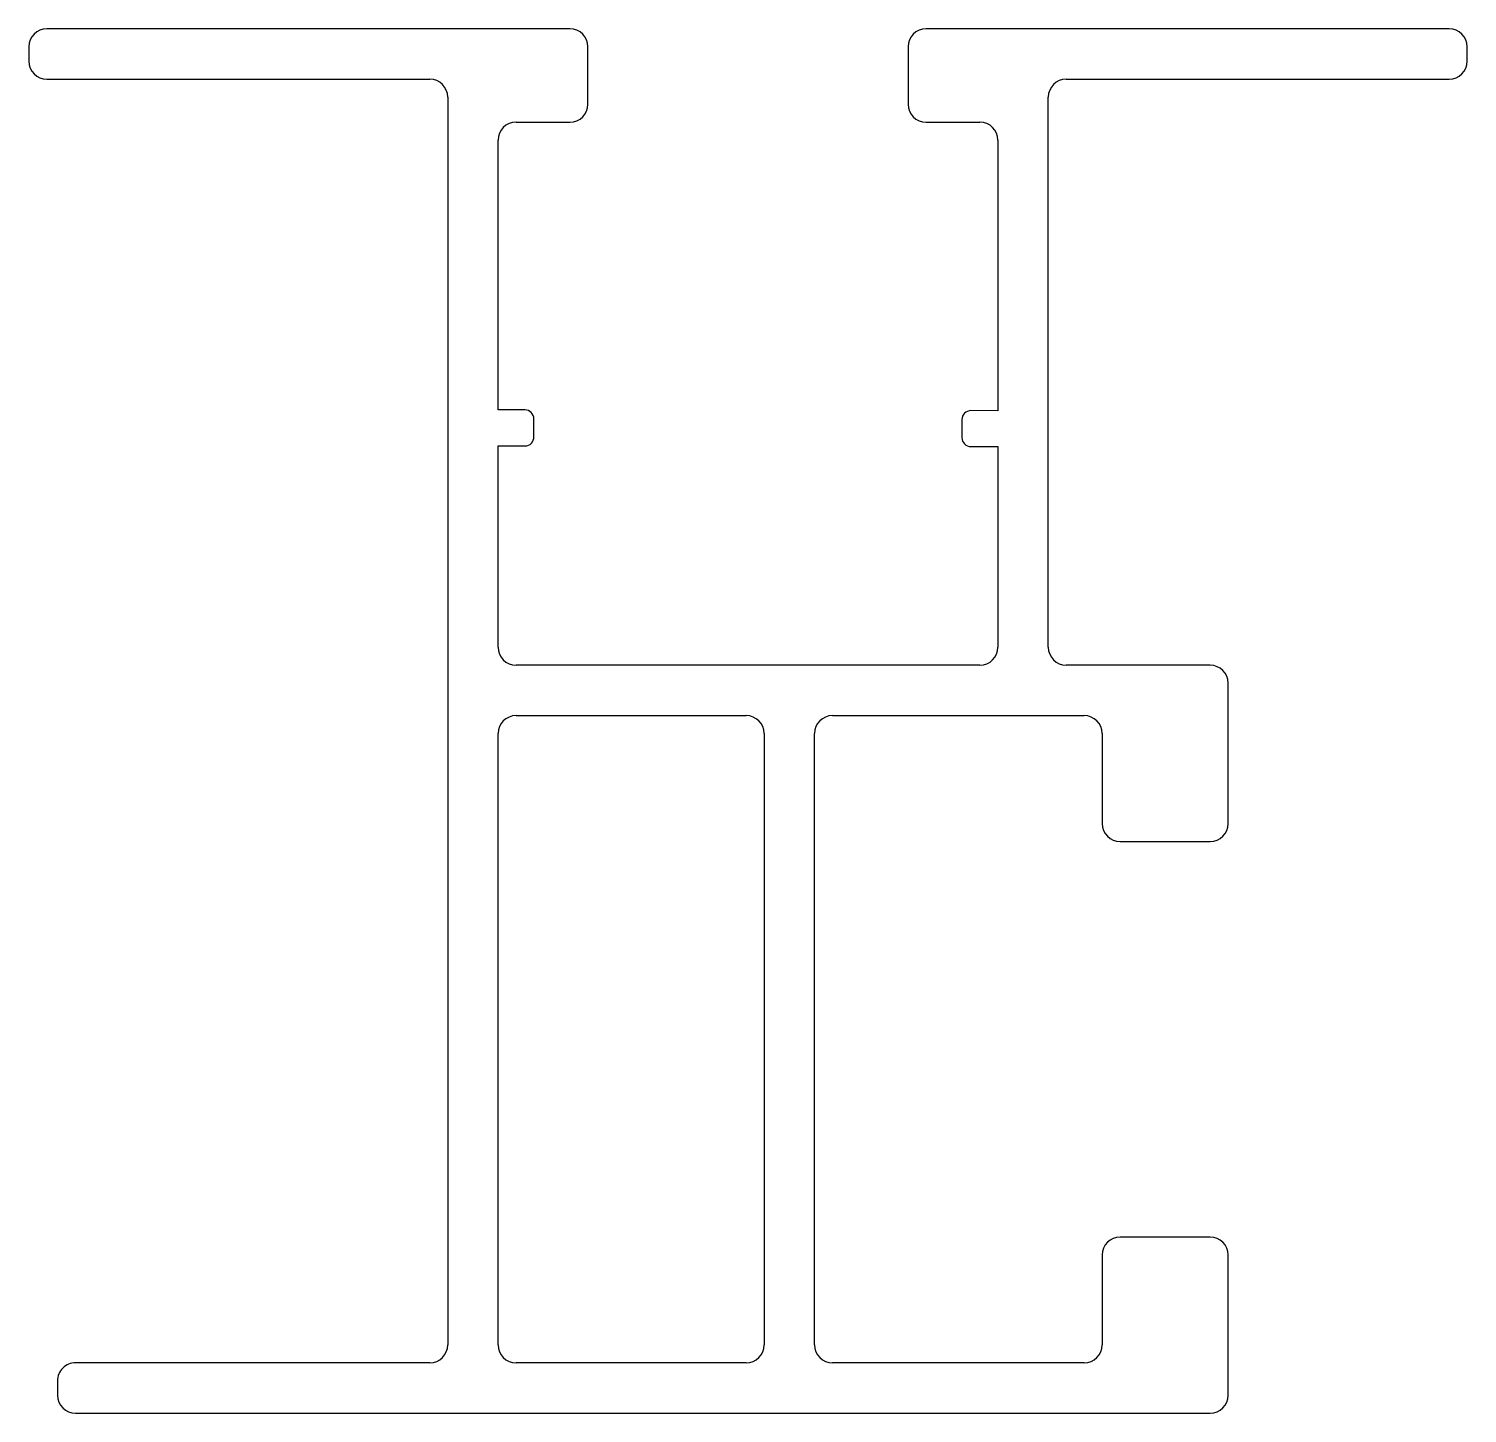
# Model space of a CAD drawing. Extents: x 1871.3 to 1911.3, y 1870.9 to 1909.4.
import ezdxf

# ---------------------------------------------------------------- set-up
doc = ezdxf.new("R2010")
doc.units = 0
doc.layers.get('0').update_dxf_attribs({"linetype": 'CONTINUOUS'})

msp = doc.modelspace()

# ---------------------------------------------------------------- linework, layer by layer
for p, q in [((1886.313, 1909.444), (1871.763, 1909.444)), ((1910.763, 1909.444), (1896.213, 1909.444)), ((1871.263, 1908.944), (1871.263, 1908.544)), ((1886.813, 1907.345), (1886.813, 1908.944)), ((1895.713, 1908.944), (1895.713, 1907.345)), ((1911.263, 1908.544), (1911.263, 1908.944)), ((1871.763, 1908.044), (1882.413, 1908.044)), ((1900.113, 1908.044), (1910.763, 1908.044)), ((1882.913, 1907.544), (1882.913, 1872.844)), ((1899.613, 1892.244), (1899.613, 1907.544)), ((1884.813, 1906.845), (1886.313, 1906.845)), ((1896.213, 1906.845), (1897.713, 1906.845)), ((1884.313, 1898.845), (1884.313, 1906.345)), ((1898.213, 1906.345), (1898.213, 1898.823)), ((1885.059, 1898.845), (1884.313, 1898.845)), ((1898.213, 1898.823), (1897.463, 1898.824)), ((1885.312, 1898.096), (1885.309, 1898.596)), ((1897.213, 1898.574), (1897.213, 1898.074)), ((1884.313, 1892.244), (1884.313, 1897.845)), ((1884.313, 1897.845), (1885.062, 1897.845)), ((1897.463, 1897.824), (1898.213, 1897.824)), ((1898.213, 1897.824), (1898.213, 1892.244)), ((1897.713, 1891.744), (1884.813, 1891.744)), ((1904.113, 1891.744), (1900.113, 1891.744)), ((1904.613, 1887.344), (1904.613, 1891.244)), ((1884.813, 1890.344), (1891.213, 1890.344)), ((1893.613, 1890.344), (1900.613, 1890.344)), ((1884.313, 1872.844), (1884.313, 1889.844)), ((1891.713, 1889.844), (1891.713, 1872.844)), ((1893.113, 1872.844), (1893.113, 1889.844)), ((1901.113, 1889.844), (1901.113, 1887.344)), ((1901.613, 1886.844), (1904.113, 1886.844)), ((1904.113, 1875.844), (1901.613, 1875.844)), ((1901.113, 1875.344), (1901.113, 1872.844)), ((1904.613, 1871.444), (1904.613, 1875.344)), ((1882.413, 1872.344), (1872.562, 1872.344)), ((1891.213, 1872.344), (1884.813, 1872.344)), ((1900.613, 1872.344), (1893.613, 1872.344)), ((1872.062, 1871.844), (1872.062, 1871.444)), ((1872.562, 1870.944), (1904.113, 1870.944))]:
    msp.add_line(p, q)
for centre, radius, start, end in [((1871.763, 1908.944), 0.5, 90, 180), ((1886.313, 1908.944), 0.5, 0, 90), ((1896.213, 1908.944), 0.5, 90, 180), ((1910.763, 1908.944), 0.5, 0, 90), ((1871.763, 1908.544), 0.5, 180, 270), ((1910.763, 1908.544), 0.5, 270, 360), ((1882.413, 1907.544), 0.5, 0, 90), ((1900.113, 1907.544), 0.5, 90, 180), ((1886.313, 1907.345), 0.5, 270, 0), ((1896.213, 1907.345), 0.5, 180, 270), ((1884.813, 1906.345), 0.5, 90, 180), ((1897.713, 1906.345), 0.5, 0, 90), ((1885.059, 1898.595), 0.25, 0.3441, 90.0006), ((1897.463, 1898.574), 0.25, 89.9538, 180), ((1885.062, 1898.095), 0.25, 270.0006, 0.3441), ((1897.463, 1898.074), 0.25, 180, 270.0006), ((1884.813, 1892.244), 0.5, 180, 270), ((1897.713, 1892.244), 0.5, 270, 360), ((1900.113, 1892.244), 0.5, 180, 270), ((1904.113, 1891.244), 0.5, 0, 90), ((1884.813, 1889.844), 0.5, 90, 180), ((1891.213, 1889.844), 0.5, 0, 90), ((1893.613, 1889.844), 0.5, 90, 180), ((1900.613, 1889.844), 0.5, 0, 90), ((1901.613, 1887.344), 0.5, 180, 270), ((1904.113, 1887.344), 0.5, 270, 360), ((1901.613, 1875.344), 0.5, 90, 180), ((1904.113, 1875.344), 0.5, 0, 90), ((1882.413, 1872.844), 0.5, 270, 360), ((1884.813, 1872.844), 0.5, 180, 270), ((1891.213, 1872.844), 0.5, 270, 360), ((1893.613, 1872.844), 0.5, 180, 270), ((1900.613, 1872.844), 0.5, 270, 360), ((1872.562, 1871.844), 0.5, 90, 180.0014), ((1872.562, 1871.444), 0.5, 180.0014, 270), ((1904.113, 1871.444), 0.5, 270, 360)]:
    msp.add_arc(centre, radius, start, end)

doc.saveas('drawing.dxf')
